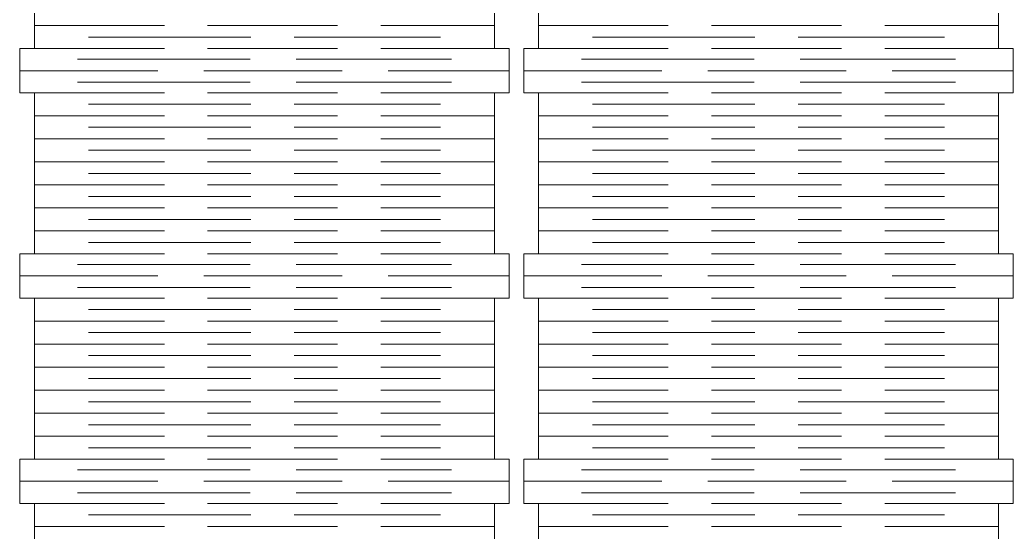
# Model space of a CAD drawing. Header units: millimetres. Extents: x -407 to 406, y -530 to 530.
# Drawn here: x 202.8 to 405.8, y -423 to -318.4 of the extents above; entities that cross this region are included whole.
import ezdxf

# ---------------------------------------------------------------- set-up
doc = ezdxf.new("R2010")
doc.units = ezdxf.units.MM
doc.header["$MEASUREMENT"] = 0
doc.layers.add('Camada 1', color=7, linetype='Continuous')

msp = doc.modelspace()

# ---------------------------------------------------------------- linework, layer by layer
at = {"layer": 'Camada 1', "color": 250, "lineweight": 20}
for points in [[(205.8383, -375.1863), (205.8383, -375.1863), (205.8383, -408.1256), (205.8383, -408.1256), (205.8383, -408.1256), (205.8383, -408.1256), (202.8383, -408.1256), (202.8383, -408.1256), (202.8383, -408.1256), (202.8383, -408.1256), (202.8383, -417.1296), (202.8383, -417.1296), (202.8383, -417.1296), (202.8383, -417.1296), (205.8383, -417.1296), (205.8383, -417.1296), (205.8383, -417.1296), (205.8383, -417.1296), (205.8383, -450.069), (205.8383, -450.069), (205.8383, -450.069), (205.8383, -450.069), (202.8383, -450.069), (202.8383, -450.069), (202.8383, -450.069), (202.8383, -450.069), (202.8383, -459.073), (202.8383, -459.073), (202.8383, -459.073), (202.8383, -459.073), (205.8383, -459.073), (205.8383, -459.073), (205.8383, -459.073), (205.8383, -459.073), (205.8383, -472.36), (205.8383, -472.36), (205.8383, -472.36), (205.8383, -472.36), (202.8383, -472.36), (202.8383, -472.36), (202.8383, -472.36), (202.8383, -472.36), (202.8383, -481.3727), (202.8383, -481.3727), (202.8383, -481.3727), (202.8383, -481.3727), (205.8383, -481.3727), (205.8383, -481.3727), (205.8383, -481.3727), (205.8383, -481.3727), (205.8383, -496.6543), (205.8383, -496.6543), (205.8383, -496.6543), (205.8383, -496.6543), (202.8383, -496.6543), (202.8383, -496.6543), (202.8383, -496.6543), (202.8383, -496.6543), (202.8383, -505.667), (202.8383, -505.667), (202.8383, -505.667), (202.8383, -505.667), (205.8383, -505.667), (205.8383, -505.667), (205.8383, -505.667), (205.8383, -505.667), (205.8383, -520.9485), (205.8383, -520.9485), (205.8383, -520.9485), (205.8383, -520.9485), (202.8383, -520.9485), (202.8383, -520.9485), (202.8383, -520.9485), (202.8383, -520.9485), (202.8383, -529.9613), (202.8383, -529.9613), (202.8383, -529.9613), (202.8383, -529.9613), (302.8383, -529.9613), (302.8383, -529.9613), (302.8383, -529.9613), (302.8383, -529.9613), (302.8383, -520.9485), (302.8383, -520.9485), (302.8383, -520.9485), (302.8383, -520.9485), (299.8383, -520.9485), (299.8383, -520.9485), (299.8383, -520.9485), (299.8383, -520.9485), (299.8383, -505.667), (299.8383, -505.667), (299.8383, -505.667), (299.8383, -505.667), (302.8383, -505.667), (302.8383, -505.667), (302.8383, -505.667), (302.8383, -505.667), (302.8383, -496.6543), (302.8383, -496.6543), (302.8383, -496.6543), (302.8383, -496.6543), (299.8383, -496.6543), (299.8383, -496.6543), (299.8383, -496.6543), (299.8383, -496.6543), (299.8383, -481.3727), (299.8383, -481.3727), (299.8383, -481.3727), (299.8383, -481.3727), (302.8383, -481.3727), (302.8383, -481.3727), (302.8383, -481.3727), (302.8383, -481.3727), (302.8383, -472.36), (302.8383, -472.36), (302.8383, -472.36), (302.8383, -472.36), (299.8383, -472.36), (299.8383, -472.36), (299.8383, -472.36), (299.8383, -472.36), (299.8383, -459.073), (299.8383, -459.073), (299.8383, -459.073), (299.8383, -459.073), (302.8383, -459.073), (302.8383, -459.073), (302.8383, -459.073), (302.8383, -459.073), (302.8383, -450.069), (302.8383, -450.069), (302.8383, -450.069), (302.8383, -450.069), (299.8383, -450.069), (299.8383, -450.069), (299.8383, -450.069), (299.8383, -450.069), (299.8383, -417.1296), (299.8383, -417.1296), (299.8383, -417.1296), (299.8383, -417.1296), (302.8383, -417.1296), (302.8383, -417.1296), (302.8383, -417.1296), (302.8383, -417.1296), (302.8383, -408.1256), (302.8383, -408.1256), (302.8383, -408.1256), (302.8383, -408.1256), (299.8383, -408.1256), (299.8383, -408.1256), (299.8383, -408.1256), (299.8383, -408.1256), (299.8383, -375.1863), (299.8383, -375.1863), (299.8383, -375.1863), (299.8383, -375.1863), (302.8383, -375.1863), (302.8383, -375.1863), (302.8383, -375.1863), (302.8383, -375.1863), (302.8383, -366.1823), (302.8383, -366.1823), (302.8383, -366.1823), (302.8383, -366.1823), (299.8383, -366.1823), (299.8383, -366.1823), (299.8383, -366.1823), (299.8383, -366.1823), (299.8383, -333.243), (299.8383, -333.243), (299.8383, -333.243), (299.8383, -333.243), (302.8383, -333.243), (302.8383, -333.243), (302.8383, -333.243), (302.8383, -333.243), (302.8383, -324.239), (302.8383, -324.239), (302.8383, -324.239), (302.8383, -324.239), (299.8383, -324.239), (299.8383, -324.239), (299.8383, -324.239), (299.8383, -324.239), (299.8383, -291.2996), (299.8383, -291.2996), (299.8383, -291.2996), (299.8383, -291.2996), (302.8383, -291.2996), (302.8383, -291.2996), (302.8383, -291.2996), (302.8383, -291.2996), (302.8383, -282.2956), (302.8383, -282.2956), (302.8383, -282.2956), (302.8383, -282.2956), (299.8383, -282.2956), (299.8383, -282.2956), (299.8383, -282.2956), (299.8383, -282.2956), (299.8383, -269.0086), (299.8383, -269.0086), (299.8383, -269.0086), (299.8383, -269.0086), (302.8383, -269.0086), (302.8383, -269.0086), (302.8383, -269.0086), (302.8383, -269.0086), (302.8383, -259.9959), (302.8383, -259.9959), (302.8383, -259.9959), (302.8383, -259.9959), (299.8383, -259.9959), (299.8383, -259.9959), (299.8383, -259.9959), (299.8383, -259.9959), (299.8383, -244.7143), (299.8383, -244.7143), (299.8383, -244.7143), (299.8383, -244.7143), (302.8383, -244.7143), (302.8383, -244.7143), (302.8383, -244.7143), (302.8383, -244.7143), (302.8383, -235.7016), (302.8383, -235.7016), (302.8383, -235.7016), (302.8383, -235.7016), (299.8383, -235.7016), (299.8383, -235.7016), (299.8383, -235.7016), (299.8383, -235.7016), (299.8383, -220.4201), (299.8383, -220.4201), (299.8383, -220.4201), (299.8383, -220.4201), (302.8383, -220.4201), (302.8383, -220.4201), (302.8383, -220.4201), (302.8383, -220.4201), (302.8383, -211.4073), (302.8383, -211.4073), (302.8383, -211.4073), (302.8383, -211.4073), (202.8383, -211.4073), (202.8383, -211.4073), (202.8383, -211.4073), (202.8383, -211.4073), (202.8383, -220.4201), (202.8383, -220.4201), (202.8383, -220.4201), (202.8383, -220.4201), (205.8383, -220.4201), (205.8383, -220.4201), (205.8383, -220.4201), (205.8383, -220.4201), (205.8383, -235.7016), (205.8383, -235.7016), (205.8383, -235.7016), (205.8383, -235.7016), (202.8383, -235.7016), (202.8383, -235.7016), (202.8383, -235.7016), (202.8383, -235.7016), (202.8383, -244.7143), (202.8383, -244.7143), (202.8383, -244.7143), (202.8383, -244.7143), (205.8383, -244.7143), (205.8383, -244.7143), (205.8383, -244.7143), (205.8383, -244.7143), (205.8383, -259.9959), (205.8383, -259.9959), (205.8383, -259.9959), (205.8383, -259.9959), (202.8383, -259.9959), (202.8383, -259.9959), (202.8383, -259.9959), (202.8383, -259.9959), (202.8383, -269.0086), (202.8383, -269.0086), (202.8383, -269.0086), (202.8383, -269.0086), (205.8383, -269.0086), (205.8383, -269.0086), (205.8383, -269.0086), (205.8383, -269.0086), (205.8383, -282.2956), (205.8383, -282.2956), (205.8383, -282.2956), (205.8383, -282.2956), (202.8383, -282.2956), (202.8383, -282.2956), (202.8383, -282.2956), (202.8383, -282.2956), (202.8383, -291.2996), (202.8383, -291.2996), (202.8383, -291.2996), (202.8383, -291.2996), (205.8383, -291.2996), (205.8383, -291.2996), (205.8383, -291.2996), (205.8383, -291.2996), (205.8383, -324.239), (205.8383, -324.239), (205.8383, -324.239), (205.8383, -324.239), (202.8383, -324.239), (202.8383, -324.239), (202.8383, -324.239), (202.8383, -324.239), (202.8383, -333.243), (202.8383, -333.243), (202.8383, -333.243), (202.8383, -333.243), (205.8383, -333.243), (205.8383, -333.243), (205.8383, -333.243), (205.8383, -333.243), (205.8383, -366.1823), (205.8383, -366.1823), (205.8383, -366.1823), (205.8383, -366.1823), (202.8383, -366.1823), (202.8383, -366.1823), (202.8383, -366.1823), (202.8383, -366.1823), (202.8383, -375.1863), (202.8383, -375.1863), (202.8383, -375.1863), (202.8383, -375.1863), (205.8383, -375.1863), (205.8383, -375.1863)], [(308.8383, -375.1863), (308.8383, -375.1863), (308.8383, -408.1256), (308.8383, -408.1256), (308.8383, -408.1256), (308.8383, -408.1256), (305.8383, -408.1256), (305.8383, -408.1256), (305.8383, -408.1256), (305.8383, -408.1256), (305.8383, -417.1296), (305.8383, -417.1296), (305.8383, -417.1296), (305.8383, -417.1296), (308.8383, -417.1296), (308.8383, -417.1296), (308.8383, -417.1296), (308.8383, -417.1296), (308.8383, -450.069), (308.8383, -450.069), (308.8383, -450.069), (308.8383, -450.069), (305.8383, -450.069), (305.8383, -450.069), (305.8383, -450.069), (305.8383, -450.069), (305.8383, -459.073), (305.8383, -459.073), (305.8383, -459.073), (305.8383, -459.073), (308.8383, -459.073), (308.8383, -459.073), (308.8383, -459.073), (308.8383, -459.073), (308.8383, -472.36), (308.8383, -472.36), (308.8383, -472.36), (308.8383, -472.36), (305.8383, -472.36), (305.8383, -472.36), (305.8383, -472.36), (305.8383, -472.36), (305.8383, -481.3727), (305.8383, -481.3727), (305.8383, -481.3727), (305.8383, -481.3727), (308.8383, -481.3727), (308.8383, -481.3727), (308.8383, -481.3727), (308.8383, -481.3727), (308.8383, -496.6543), (308.8383, -496.6543), (308.8383, -496.6543), (308.8383, -496.6543), (305.8383, -496.6543), (305.8383, -496.6543), (305.8383, -496.6543), (305.8383, -496.6543), (305.8383, -505.667), (305.8383, -505.667), (305.8383, -505.667), (305.8383, -505.667), (308.8383, -505.667), (308.8383, -505.667), (308.8383, -505.667), (308.8383, -505.667), (308.8383, -520.9485), (308.8383, -520.9485), (308.8383, -520.9485), (308.8383, -520.9485), (305.8383, -520.9485), (305.8383, -520.9485), (305.8383, -520.9485), (305.8383, -520.9485), (305.8383, -529.9613), (305.8383, -529.9613), (305.8383, -529.9613), (305.8383, -529.9613), (405.8383, -529.9613), (405.8383, -529.9613), (405.8383, -529.9613), (405.8383, -529.9613), (405.8383, -520.9485), (405.8383, -520.9485), (405.8383, -520.9485), (405.8383, -520.9485), (402.8383, -520.9485), (402.8383, -520.9485), (402.8383, -520.9485), (402.8383, -520.9485), (402.8383, -505.667), (402.8383, -505.667), (402.8383, -505.667), (402.8383, -505.667), (405.8383, -505.667), (405.8383, -505.667), (405.8383, -505.667), (405.8383, -505.667), (405.8383, -496.6543), (405.8383, -496.6543), (405.8383, -496.6543), (405.8383, -496.6543), (402.8383, -496.6543), (402.8383, -496.6543), (402.8383, -496.6543), (402.8383, -496.6543), (402.8383, -481.3727), (402.8383, -481.3727), (402.8383, -481.3727), (402.8383, -481.3727), (405.8383, -481.3727), (405.8383, -481.3727), (405.8383, -481.3727), (405.8383, -481.3727), (405.8383, -472.36), (405.8383, -472.36), (405.8383, -472.36), (405.8383, -472.36), (402.8383, -472.36), (402.8383, -472.36), (402.8383, -472.36), (402.8383, -472.36), (402.8383, -459.073), (402.8383, -459.073), (402.8383, -459.073), (402.8383, -459.073), (405.8383, -459.073), (405.8383, -459.073), (405.8383, -459.073), (405.8383, -459.073), (405.8383, -450.069), (405.8383, -450.069), (405.8383, -450.069), (405.8383, -450.069), (402.8383, -450.069), (402.8383, -450.069), (402.8383, -450.069), (402.8383, -450.069), (402.8383, -417.1296), (402.8383, -417.1296), (402.8383, -417.1296), (402.8383, -417.1296), (405.8383, -417.1296), (405.8383, -417.1296), (405.8383, -417.1296), (405.8383, -417.1296), (405.8383, -408.1256), (405.8383, -408.1256), (405.8383, -408.1256), (405.8383, -408.1256), (402.8383, -408.1256), (402.8383, -408.1256), (402.8383, -408.1256), (402.8383, -408.1256), (402.8383, -375.1863), (402.8383, -375.1863), (402.8383, -375.1863), (402.8383, -375.1863), (405.8383, -375.1863), (405.8383, -375.1863), (405.8383, -375.1863), (405.8383, -375.1863), (405.8383, -366.1823), (405.8383, -366.1823), (405.8383, -366.1823), (405.8383, -366.1823), (402.8383, -366.1823), (402.8383, -366.1823), (402.8383, -366.1823), (402.8383, -366.1823), (402.8383, -333.243), (402.8383, -333.243), (402.8383, -333.243), (402.8383, -333.243), (405.8383, -333.243), (405.8383, -333.243), (405.8383, -333.243), (405.8383, -333.243), (405.8383, -324.239), (405.8383, -324.239), (405.8383, -324.239), (405.8383, -324.239), (402.8383, -324.239), (402.8383, -324.239), (402.8383, -324.239), (402.8383, -324.239), (402.8383, -291.2996), (402.8383, -291.2996), (402.8383, -291.2996), (402.8383, -291.2996), (405.8383, -291.2996), (405.8383, -291.2996), (405.8383, -291.2996), (405.8383, -291.2996), (405.8383, -282.2956), (405.8383, -282.2956), (405.8383, -282.2956), (405.8383, -282.2956), (402.8383, -282.2956), (402.8383, -282.2956), (402.8383, -282.2956), (402.8383, -282.2956), (402.8383, -269.0086), (402.8383, -269.0086), (402.8383, -269.0086), (402.8383, -269.0086), (405.8383, -269.0086), (405.8383, -269.0086), (405.8383, -269.0086), (405.8383, -269.0086), (405.8383, -259.9959), (405.8383, -259.9959), (405.8383, -259.9959), (405.8383, -259.9959), (402.8383, -259.9959), (402.8383, -259.9959), (402.8383, -259.9959), (402.8383, -259.9959), (402.8383, -244.7143), (402.8383, -244.7143), (402.8383, -244.7143), (402.8383, -244.7143), (405.8383, -244.7143), (405.8383, -244.7143), (405.8383, -244.7143), (405.8383, -244.7143), (405.8383, -235.7016), (405.8383, -235.7016), (405.8383, -235.7016), (405.8383, -235.7016), (402.8383, -235.7016), (402.8383, -235.7016), (402.8383, -235.7016), (402.8383, -235.7016), (402.8383, -220.4201), (402.8383, -220.4201), (402.8383, -220.4201), (402.8383, -220.4201), (405.8383, -220.4201), (405.8383, -220.4201), (405.8383, -220.4201), (405.8383, -220.4201), (405.8383, -211.4073), (405.8383, -211.4073), (405.8383, -211.4073), (405.8383, -211.4073), (305.8383, -211.4073), (305.8383, -211.4073), (305.8383, -211.4073), (305.8383, -211.4073), (305.8383, -220.4201), (305.8383, -220.4201), (305.8383, -220.4201), (305.8383, -220.4201), (308.8383, -220.4201), (308.8383, -220.4201), (308.8383, -220.4201), (308.8383, -220.4201), (308.8383, -235.7016), (308.8383, -235.7016), (308.8383, -235.7016), (308.8383, -235.7016), (305.8383, -235.7016), (305.8383, -235.7016), (305.8383, -235.7016), (305.8383, -235.7016), (305.8383, -244.7143), (305.8383, -244.7143), (305.8383, -244.7143), (305.8383, -244.7143), (308.8383, -244.7143), (308.8383, -244.7143), (308.8383, -244.7143), (308.8383, -244.7143), (308.8383, -259.9959), (308.8383, -259.9959), (308.8383, -259.9959), (308.8383, -259.9959), (305.8383, -259.9959), (305.8383, -259.9959), (305.8383, -259.9959), (305.8383, -259.9959), (305.8383, -269.0086), (305.8383, -269.0086), (305.8383, -269.0086), (305.8383, -269.0086), (308.8383, -269.0086), (308.8383, -269.0086), (308.8383, -269.0086), (308.8383, -269.0086), (308.8383, -282.2956), (308.8383, -282.2956), (308.8383, -282.2956), (308.8383, -282.2956), (305.8383, -282.2956), (305.8383, -282.2956), (305.8383, -282.2956), (305.8383, -282.2956), (305.8383, -291.2996), (305.8383, -291.2996), (305.8383, -291.2996), (305.8383, -291.2996), (308.8383, -291.2996), (308.8383, -291.2996), (308.8383, -291.2996), (308.8383, -291.2996), (308.8383, -324.239), (308.8383, -324.239), (308.8383, -324.239), (308.8383, -324.239), (305.8383, -324.239), (305.8383, -324.239), (305.8383, -324.239), (305.8383, -324.239), (305.8383, -333.243), (305.8383, -333.243), (305.8383, -333.243), (305.8383, -333.243), (308.8383, -333.243), (308.8383, -333.243), (308.8383, -333.243), (308.8383, -333.243), (308.8383, -366.1823), (308.8383, -366.1823), (308.8383, -366.1823), (308.8383, -366.1823), (305.8383, -366.1823), (305.8383, -366.1823), (305.8383, -366.1823), (305.8383, -366.1823), (305.8383, -375.1863), (305.8383, -375.1863), (305.8383, -375.1863), (305.8383, -375.1863), (308.8383, -375.1863), (308.8383, -375.1863)]]:
    msp.add_open_spline(points, degree=3, knots=[0, 0, 0, 0, 0.01176471, 0.01176471, 0.01176471, 0.01176471, 0.02352941, 0.02352941, 0.02352941, 0.02352941, 0.03529412, 0.03529412, 0.03529412, 0.03529412, 0.04705882, 0.04705882, 0.04705882, 0.04705882, 0.05882353, 0.05882353, 0.05882353, 0.05882353, 0.07058824, 0.07058824, 0.07058824, 0.07058824, 0.08235294, 0.08235294, 0.08235294, 0.08235294, 0.09411765, 0.09411765, 0.09411765, 0.09411765, 0.10588235, 0.10588235, 0.10588235, 0.10588235, 0.11764706, 0.11764706, 0.11764706, 0.11764706, 0.12941176, 0.12941176, 0.12941176, 0.12941176, 0.14117647, 0.14117647, 0.14117647, 0.14117647, 0.15294118, 0.15294118, 0.15294118, 0.15294118, 0.16470588, 0.16470588, 0.16470588, 0.16470588, 0.17647059, 0.17647059, 0.17647059, 0.17647059, 0.18823529, 0.18823529, 0.18823529, 0.18823529, 0.2, 0.2, 0.2, 0.2, 0.21176471, 0.21176471, 0.21176471, 0.21176471, 0.22352941, 0.22352941, 0.22352941, 0.22352941, 0.23529412, 0.23529412, 0.23529412, 0.23529412, 0.24705882, 0.24705882, 0.24705882, 0.24705882, 0.25882353, 0.25882353, 0.25882353, 0.25882353, 0.27058824, 0.27058824, 0.27058824, 0.27058824, 0.28235294, 0.28235294, 0.28235294, 0.28235294, 0.29411765, 0.29411765, 0.29411765, 0.29411765, 0.30588235, 0.30588235, 0.30588235, 0.30588235, 0.31764706, 0.31764706, 0.31764706, 0.31764706, 0.32941176, 0.32941176, 0.32941176, 0.32941176, 0.34117647, 0.34117647, 0.34117647, 0.34117647, 0.35294118, 0.35294118, 0.35294118, 0.35294118, 0.36470588, 0.36470588, 0.36470588, 0.36470588, 0.37647059, 0.37647059, 0.37647059, 0.37647059, 0.38823529, 0.38823529, 0.38823529, 0.38823529, 0.4, 0.4, 0.4, 0.4, 0.41176471, 0.41176471, 0.41176471, 0.41176471, 0.42352941, 0.42352941, 0.42352941, 0.42352941, 0.43529412, 0.43529412, 0.43529412, 0.43529412, 0.44705882, 0.44705882, 0.44705882, 0.44705882, 0.45882353, 0.45882353, 0.45882353, 0.45882353, 0.47058824, 0.47058824, 0.47058824, 0.47058824, 0.48235294, 0.48235294, 0.48235294, 0.48235294, 0.49411765, 0.49411765, 0.49411765, 0.49411765, 0.50588235, 0.50588235, 0.50588235, 0.50588235, 0.51764706, 0.51764706, 0.51764706, 0.51764706, 0.52941176, 0.52941176, 0.52941176, 0.52941176, 0.54117647, 0.54117647, 0.54117647, 0.54117647, 0.55294118, 0.55294118, 0.55294118, 0.55294118, 0.56470588, 0.56470588, 0.56470588, 0.56470588, 0.57647059, 0.57647059, 0.57647059, 0.57647059, 0.58823529, 0.58823529, 0.58823529, 0.58823529, 0.6, 0.6, 0.6, 0.6, 0.61176471, 0.61176471, 0.61176471, 0.61176471, 0.62352941, 0.62352941, 0.62352941, 0.62352941, 0.63529412, 0.63529412, 0.63529412, 0.63529412, 0.64705882, 0.64705882, 0.64705882, 0.64705882, 0.65882353, 0.65882353, 0.65882353, 0.65882353, 0.67058824, 0.67058824, 0.67058824, 0.67058824, 0.68235294, 0.68235294, 0.68235294, 0.68235294, 0.69411765, 0.69411765, 0.69411765, 0.69411765, 0.70588235, 0.70588235, 0.70588235, 0.70588235, 0.71764706, 0.71764706, 0.71764706, 0.71764706, 0.72941176, 0.72941176, 0.72941176, 0.72941176, 0.74117647, 0.74117647, 0.74117647, 0.74117647, 0.75294118, 0.75294118, 0.75294118, 0.75294118, 0.76470588, 0.76470588, 0.76470588, 0.76470588, 0.77647059, 0.77647059, 0.77647059, 0.77647059, 0.78823529, 0.78823529, 0.78823529, 0.78823529, 0.8, 0.8, 0.8, 0.8, 0.81176471, 0.81176471, 0.81176471, 0.81176471, 0.82352941, 0.82352941, 0.82352941, 0.82352941, 0.83529412, 0.83529412, 0.83529412, 0.83529412, 0.84705882, 0.84705882, 0.84705882, 0.84705882, 0.85882353, 0.85882353, 0.85882353, 0.85882353, 0.87058824, 0.87058824, 0.87058824, 0.87058824, 0.88235294, 0.88235294, 0.88235294, 0.88235294, 0.89411765, 0.89411765, 0.89411765, 0.89411765, 0.90588235, 0.90588235, 0.90588235, 0.90588235, 0.91764706, 0.91764706, 0.91764706, 0.91764706, 0.92941176, 0.92941176, 0.92941176, 0.92941176, 0.94117647, 0.94117647, 0.94117647, 0.94117647, 0.95294118, 0.95294118, 0.95294118, 0.95294118, 0.96470588, 0.96470588, 0.96470588, 0.96470588, 0.97647059, 0.97647059, 0.97647059, 0.97647059, 1, 1, 1, 1], dxfattribs=at)
for points in [[(205.8383, -319.5335), (205.8383, -319.5335), (232.369, -319.5335), (232.369, -319.5335)], [(241.2125, -319.5335), (241.2125, -319.5335), (267.7431, -319.5335), (267.7431, -319.5335)], [(276.5868, -319.5335), (276.5868, -319.5335), (299.8383, -319.5335), (299.8383, -319.5335)], [(308.8383, -319.5335), (308.8383, -319.5335), (335.369, -319.5335), (335.369, -319.5335)], [(344.2125, -319.5335), (344.2125, -319.5335), (370.7431, -319.5335), (370.7431, -319.5335)], [(379.5868, -319.5335), (379.5868, -319.5335), (402.8383, -319.5335), (402.8383, -319.5335)], [(216.8928, -321.8863), (216.8928, -321.8863), (250.0562, -321.8863), (250.0562, -321.8863)], [(258.8996, -321.8863), (258.8996, -321.8863), (288.7838, -321.8863), (288.7838, -321.8863)], [(319.8928, -321.8863), (319.8928, -321.8863), (353.0562, -321.8863), (353.0562, -321.8863)], [(361.8996, -321.8863), (361.8996, -321.8863), (391.7838, -321.8863), (391.7838, -321.8863)], [(205.8383, -324.239), (205.8383, -324.239), (232.369, -324.239), (232.369, -324.239)], [(241.2125, -324.239), (241.2125, -324.239), (267.7431, -324.239), (267.7431, -324.239)], [(276.5868, -324.239), (276.5868, -324.239), (299.8383, -324.239), (299.8383, -324.239)], [(308.8383, -324.239), (308.8383, -324.239), (335.369, -324.239), (335.369, -324.239)], [(344.2125, -324.239), (344.2125, -324.239), (370.7431, -324.239), (370.7431, -324.239)], [(379.5868, -324.239), (379.5868, -324.239), (402.8383, -324.239), (402.8383, -324.239)], [(214.5984, -326.3881), (214.5984, -326.3881), (249.8786, -326.3881), (249.8786, -326.3881)], [(259.2865, -326.3881), (259.2865, -326.3881), (291.0782, -326.3881), (291.0782, -326.3881)], [(317.5984, -326.3881), (317.5984, -326.3881), (352.8786, -326.3881), (352.8786, -326.3881)], [(362.2865, -326.3881), (362.2865, -326.3881), (394.0782, -326.3881), (394.0782, -326.3881)], [(202.8383, -328.741), (202.8383, -328.741), (231.0624, -328.741), (231.0624, -328.741)], [(240.4704, -328.741), (240.4704, -328.741), (268.6945, -328.741), (268.6945, -328.741)], [(278.1027, -328.741), (278.1027, -328.741), (302.8383, -328.741), (302.8383, -328.741)], [(305.8383, -328.741), (305.8383, -328.741), (334.0624, -328.741), (334.0624, -328.741)], [(343.4704, -328.741), (343.4704, -328.741), (371.6945, -328.741), (371.6945, -328.741)], [(381.1027, -328.741), (381.1027, -328.741), (405.8383, -328.741), (405.8383, -328.741)], [(214.5984, -331.0938), (214.5984, -331.0938), (249.8786, -331.0938), (249.8786, -331.0938)], [(259.2865, -331.0938), (259.2865, -331.0938), (291.0782, -331.0938), (291.0782, -331.0938)], [(317.5984, -331.0938), (317.5984, -331.0938), (352.8786, -331.0938), (352.8786, -331.0938)], [(362.2865, -331.0938), (362.2865, -331.0938), (394.0782, -331.0938), (394.0782, -331.0938)], [(205.8383, -333.2432), (205.8383, -333.2432), (232.369, -333.2432), (232.369, -333.2432)], [(241.2125, -333.2432), (241.2125, -333.2432), (267.7431, -333.2432), (267.7431, -333.2432)], [(276.5868, -333.2432), (276.5868, -333.2432), (299.8383, -333.2432), (299.8383, -333.2432)], [(308.8383, -333.2432), (308.8383, -333.2432), (335.369, -333.2432), (335.369, -333.2432)], [(344.2125, -333.2432), (344.2125, -333.2432), (370.7431, -333.2432), (370.7431, -333.2432)], [(379.5868, -333.2432), (379.5868, -333.2432), (402.8383, -333.2432), (402.8383, -333.2432)], [(216.8928, -335.596), (216.8928, -335.596), (250.0562, -335.596), (250.0562, -335.596)], [(258.8996, -335.596), (258.8996, -335.596), (288.7838, -335.596), (288.7838, -335.596)], [(319.8928, -335.596), (319.8928, -335.596), (353.0562, -335.596), (353.0562, -335.596)], [(361.8996, -335.596), (361.8996, -335.596), (391.7838, -335.596), (391.7838, -335.596)], [(205.8383, -337.9488), (205.8383, -337.9488), (232.369, -337.9488), (232.369, -337.9488)], [(241.2125, -337.9488), (241.2125, -337.9488), (267.7431, -337.9488), (267.7431, -337.9488)], [(276.5868, -337.9488), (276.5868, -337.9488), (299.8383, -337.9488), (299.8383, -337.9488)], [(308.8383, -337.9488), (308.8383, -337.9488), (335.369, -337.9488), (335.369, -337.9488)], [(344.2125, -337.9488), (344.2125, -337.9488), (370.7431, -337.9488), (370.7431, -337.9488)], [(379.5868, -337.9488), (379.5868, -337.9488), (402.8383, -337.9488), (402.8383, -337.9488)], [(216.8928, -340.3016), (216.8928, -340.3016), (250.0562, -340.3016), (250.0562, -340.3016)], [(258.8996, -340.3016), (258.8996, -340.3016), (288.7838, -340.3016), (288.7838, -340.3016)], [(319.8928, -340.3016), (319.8928, -340.3016), (353.0562, -340.3016), (353.0562, -340.3016)], [(361.8996, -340.3016), (361.8996, -340.3016), (391.7838, -340.3016), (391.7838, -340.3016)], [(205.8383, -342.6547), (205.8383, -342.6547), (232.369, -342.6547), (232.369, -342.6547)], [(241.2125, -342.6547), (241.2125, -342.6547), (267.7431, -342.6547), (267.7431, -342.6547)], [(276.5868, -342.6547), (276.5868, -342.6547), (299.8383, -342.6547), (299.8383, -342.6547)], [(308.8383, -342.6547), (308.8383, -342.6547), (335.369, -342.6547), (335.369, -342.6547)], [(344.2125, -342.6547), (344.2125, -342.6547), (370.7431, -342.6547), (370.7431, -342.6547)], [(379.5868, -342.6547), (379.5868, -342.6547), (402.8383, -342.6547), (402.8383, -342.6547)], [(216.8928, -345.0073), (216.8928, -345.0073), (250.0562, -345.0073), (250.0562, -345.0073)], [(258.8996, -345.0073), (258.8996, -345.0073), (288.7838, -345.0073), (288.7838, -345.0073)], [(319.8928, -345.0073), (319.8928, -345.0073), (353.0562, -345.0073), (353.0562, -345.0073)], [(361.8996, -345.0073), (361.8996, -345.0073), (391.7838, -345.0073), (391.7838, -345.0073)], [(205.8383, -347.36), (205.8383, -347.36), (232.369, -347.36), (232.369, -347.36)], [(241.2125, -347.36), (241.2125, -347.36), (267.7431, -347.36), (267.7431, -347.36)], [(276.5868, -347.36), (276.5868, -347.36), (299.8383, -347.36), (299.8383, -347.36)], [(308.8383, -347.36), (308.8383, -347.36), (335.369, -347.36), (335.369, -347.36)], [(344.2125, -347.36), (344.2125, -347.36), (370.7431, -347.36), (370.7431, -347.36)], [(379.5868, -347.36), (379.5868, -347.36), (402.8383, -347.36), (402.8383, -347.36)], [(216.8928, -349.7127), (216.8928, -349.7127), (250.0562, -349.7127), (250.0562, -349.7127)], [(258.8996, -349.7127), (258.8996, -349.7127), (288.7838, -349.7127), (288.7838, -349.7127)], [(319.8928, -349.7127), (319.8928, -349.7127), (353.0562, -349.7127), (353.0562, -349.7127)], [(361.8996, -349.7127), (361.8996, -349.7127), (391.7838, -349.7127), (391.7838, -349.7127)], [(205.8383, -352.0653), (205.8383, -352.0653), (232.369, -352.0653), (232.369, -352.0653)], [(241.2125, -352.0653), (241.2125, -352.0653), (267.7431, -352.0653), (267.7431, -352.0653)], [(276.5868, -352.0653), (276.5868, -352.0653), (299.8383, -352.0653), (299.8383, -352.0653)], [(308.8383, -352.0653), (308.8383, -352.0653), (335.369, -352.0653), (335.369, -352.0653)], [(344.2125, -352.0653), (344.2125, -352.0653), (370.7431, -352.0653), (370.7431, -352.0653)], [(379.5868, -352.0653), (379.5868, -352.0653), (402.8383, -352.0653), (402.8383, -352.0653)], [(216.8928, -354.4183), (216.8928, -354.4183), (250.0562, -354.4183), (250.0562, -354.4183)], [(258.8996, -354.4183), (258.8996, -354.4183), (288.7838, -354.4183), (288.7838, -354.4183)], [(319.8928, -354.4183), (319.8928, -354.4183), (353.0562, -354.4183), (353.0562, -354.4183)], [(361.8996, -354.4183), (361.8996, -354.4183), (391.7838, -354.4183), (391.7838, -354.4183)], [(205.8383, -356.771), (205.8383, -356.771), (232.369, -356.771), (232.369, -356.771)], [(241.2125, -356.771), (241.2125, -356.771), (267.7431, -356.771), (267.7431, -356.771)], [(276.5868, -356.771), (276.5868, -356.771), (299.8383, -356.771), (299.8383, -356.771)], [(308.8383, -356.771), (308.8383, -356.771), (335.369, -356.771), (335.369, -356.771)], [(344.2125, -356.771), (344.2125, -356.771), (370.7431, -356.771), (370.7431, -356.771)], [(379.5868, -356.771), (379.5868, -356.771), (402.8383, -356.771), (402.8383, -356.771)], [(216.8928, -359.1239), (216.8928, -359.1239), (250.0562, -359.1239), (250.0562, -359.1239)], [(258.8996, -359.1239), (258.8996, -359.1239), (288.7838, -359.1239), (288.7838, -359.1239)], [(319.8928, -359.1239), (319.8928, -359.1239), (353.0562, -359.1239), (353.0562, -359.1239)], [(361.8996, -359.1239), (361.8996, -359.1239), (391.7838, -359.1239), (391.7838, -359.1239)], [(205.8383, -361.4768), (205.8383, -361.4768), (232.369, -361.4768), (232.369, -361.4768)], [(241.2125, -361.4768), (241.2125, -361.4768), (267.7431, -361.4768), (267.7431, -361.4768)], [(276.5868, -361.4768), (276.5868, -361.4768), (299.8383, -361.4768), (299.8383, -361.4768)], [(308.8383, -361.4768), (308.8383, -361.4768), (335.369, -361.4768), (335.369, -361.4768)], [(344.2125, -361.4768), (344.2125, -361.4768), (370.7431, -361.4768), (370.7431, -361.4768)], [(379.5868, -361.4768), (379.5868, -361.4768), (402.8383, -361.4768), (402.8383, -361.4768)], [(216.8928, -363.8296), (216.8928, -363.8296), (250.0562, -363.8296), (250.0562, -363.8296)], [(258.8996, -363.8296), (258.8996, -363.8296), (288.7838, -363.8296), (288.7838, -363.8296)], [(319.8928, -363.8296), (319.8928, -363.8296), (353.0562, -363.8296), (353.0562, -363.8296)], [(361.8996, -363.8296), (361.8996, -363.8296), (391.7838, -363.8296), (391.7838, -363.8296)], [(205.8383, -366.1823), (205.8383, -366.1823), (232.369, -366.1823), (232.369, -366.1823)], [(241.2125, -366.1823), (241.2125, -366.1823), (267.7431, -366.1823), (267.7431, -366.1823)], [(276.5868, -366.1823), (276.5868, -366.1823), (299.8383, -366.1823), (299.8383, -366.1823)], [(308.8383, -366.1823), (308.8383, -366.1823), (335.369, -366.1823), (335.369, -366.1823)], [(344.2125, -366.1823), (344.2125, -366.1823), (370.7431, -366.1823), (370.7431, -366.1823)], [(379.5868, -366.1823), (379.5868, -366.1823), (402.8383, -366.1823), (402.8383, -366.1823)], [(214.5984, -368.3314), (214.5984, -368.3314), (249.8786, -368.3314), (249.8786, -368.3314)], [(259.2865, -368.3314), (259.2865, -368.3314), (291.0782, -368.3314), (291.0782, -368.3314)], [(317.5984, -368.3314), (317.5984, -368.3314), (352.8786, -368.3314), (352.8786, -368.3314)], [(362.2865, -368.3314), (362.2865, -368.3314), (394.0782, -368.3314), (394.0782, -368.3314)], [(202.8383, -370.6843), (202.8383, -370.6843), (231.0624, -370.6843), (231.0624, -370.6843)], [(240.4704, -370.6843), (240.4704, -370.6843), (268.6945, -370.6843), (268.6945, -370.6843)], [(278.1027, -370.6843), (278.1027, -370.6843), (302.8383, -370.6843), (302.8383, -370.6843)], [(305.8383, -370.6843), (305.8383, -370.6843), (334.0624, -370.6843), (334.0624, -370.6843)], [(343.4704, -370.6843), (343.4704, -370.6843), (371.6945, -370.6843), (371.6945, -370.6843)], [(381.1027, -370.6843), (381.1027, -370.6843), (405.8383, -370.6843), (405.8383, -370.6843)], [(214.5984, -373.0371), (214.5984, -373.0371), (249.8786, -373.0371), (249.8786, -373.0371)], [(259.2865, -373.0371), (259.2865, -373.0371), (291.0782, -373.0371), (291.0782, -373.0371)], [(317.5984, -373.0371), (317.5984, -373.0371), (352.8786, -373.0371), (352.8786, -373.0371)], [(362.2865, -373.0371), (362.2865, -373.0371), (394.0782, -373.0371), (394.0782, -373.0371)], [(205.8383, -375.1863), (205.8383, -375.1863), (232.369, -375.1863), (232.369, -375.1863)], [(241.2125, -375.1863), (241.2125, -375.1863), (267.7431, -375.1863), (267.7431, -375.1863)], [(276.5868, -375.1863), (276.5868, -375.1863), (299.8383, -375.1863), (299.8383, -375.1863)], [(308.8383, -375.1863), (308.8383, -375.1863), (335.369, -375.1863), (335.369, -375.1863)], [(344.2125, -375.1863), (344.2125, -375.1863), (370.7431, -375.1863), (370.7431, -375.1863)], [(379.5868, -375.1863), (379.5868, -375.1863), (402.8383, -375.1863), (402.8383, -375.1863)], [(216.8928, -377.5391), (216.8928, -377.5391), (250.0562, -377.5391), (250.0562, -377.5391)], [(258.8996, -377.5391), (258.8996, -377.5391), (288.7838, -377.5391), (288.7838, -377.5391)], [(319.8928, -377.5391), (319.8928, -377.5391), (353.0562, -377.5391), (353.0562, -377.5391)], [(361.8996, -377.5391), (361.8996, -377.5391), (391.7838, -377.5391), (391.7838, -377.5391)], [(205.8383, -379.8919), (205.8383, -379.8919), (232.369, -379.8919), (232.369, -379.8919)], [(241.2125, -379.8919), (241.2125, -379.8919), (267.7431, -379.8919), (267.7431, -379.8919)], [(276.5868, -379.8919), (276.5868, -379.8919), (299.8383, -379.8919), (299.8383, -379.8919)], [(308.8383, -379.8919), (308.8383, -379.8919), (335.369, -379.8919), (335.369, -379.8919)], [(344.2125, -379.8919), (344.2125, -379.8919), (370.7431, -379.8919), (370.7431, -379.8919)], [(379.5868, -379.8919), (379.5868, -379.8919), (402.8383, -379.8919), (402.8383, -379.8919)], [(216.8928, -382.2447), (216.8928, -382.2447), (250.0562, -382.2447), (250.0562, -382.2447)], [(258.8996, -382.2447), (258.8996, -382.2447), (288.7838, -382.2447), (288.7838, -382.2447)], [(319.8928, -382.2447), (319.8928, -382.2447), (353.0562, -382.2447), (353.0562, -382.2447)], [(361.8996, -382.2447), (361.8996, -382.2447), (391.7838, -382.2447), (391.7838, -382.2447)], [(205.8383, -384.5978), (205.8383, -384.5978), (232.369, -384.5978), (232.369, -384.5978)], [(241.2125, -384.5978), (241.2125, -384.5978), (267.7431, -384.5978), (267.7431, -384.5978)], [(276.5868, -384.5978), (276.5868, -384.5978), (299.8383, -384.5978), (299.8383, -384.5978)], [(308.8383, -384.5978), (308.8383, -384.5978), (335.369, -384.5978), (335.369, -384.5978)], [(344.2125, -384.5978), (344.2125, -384.5978), (370.7431, -384.5978), (370.7431, -384.5978)], [(379.5868, -384.5978), (379.5868, -384.5978), (402.8383, -384.5978), (402.8383, -384.5978)], [(216.8928, -386.9504), (216.8928, -386.9504), (250.0562, -386.9504), (250.0562, -386.9504)], [(258.8996, -386.9504), (258.8996, -386.9504), (288.7838, -386.9504), (288.7838, -386.9504)], [(319.8928, -386.9504), (319.8928, -386.9504), (353.0562, -386.9504), (353.0562, -386.9504)], [(361.8996, -386.9504), (361.8996, -386.9504), (391.7838, -386.9504), (391.7838, -386.9504)], [(205.8383, -389.3031), (205.8383, -389.3031), (232.369, -389.3031), (232.369, -389.3031)], [(241.2125, -389.3031), (241.2125, -389.3031), (267.7431, -389.3031), (267.7431, -389.3031)], [(276.5868, -389.3031), (276.5868, -389.3031), (299.8383, -389.3031), (299.8383, -389.3031)], [(308.8383, -389.3031), (308.8383, -389.3031), (335.369, -389.3031), (335.369, -389.3031)], [(344.2125, -389.3031), (344.2125, -389.3031), (370.7431, -389.3031), (370.7431, -389.3031)], [(379.5868, -389.3031), (379.5868, -389.3031), (402.8383, -389.3031), (402.8383, -389.3031)], [(216.8928, -391.6558), (216.8928, -391.6558), (250.0562, -391.6558), (250.0562, -391.6558)], [(258.8996, -391.6558), (258.8996, -391.6558), (288.7838, -391.6558), (288.7838, -391.6558)], [(319.8928, -391.6558), (319.8928, -391.6558), (353.0562, -391.6558), (353.0562, -391.6558)], [(361.8996, -391.6558), (361.8996, -391.6558), (391.7838, -391.6558), (391.7838, -391.6558)], [(205.8383, -394.0084), (205.8383, -394.0084), (232.369, -394.0084), (232.369, -394.0084)], [(241.2125, -394.0084), (241.2125, -394.0084), (267.7431, -394.0084), (267.7431, -394.0084)], [(276.5868, -394.0084), (276.5868, -394.0084), (299.8383, -394.0084), (299.8383, -394.0084)], [(308.8383, -394.0084), (308.8383, -394.0084), (335.369, -394.0084), (335.369, -394.0084)], [(344.2125, -394.0084), (344.2125, -394.0084), (370.7431, -394.0084), (370.7431, -394.0084)], [(379.5868, -394.0084), (379.5868, -394.0084), (402.8383, -394.0084), (402.8383, -394.0084)], [(216.8928, -396.3614), (216.8928, -396.3614), (250.0562, -396.3614), (250.0562, -396.3614)], [(258.8996, -396.3614), (258.8996, -396.3614), (288.7838, -396.3614), (288.7838, -396.3614)], [(319.8928, -396.3614), (319.8928, -396.3614), (353.0562, -396.3614), (353.0562, -396.3614)], [(361.8996, -396.3614), (361.8996, -396.3614), (391.7838, -396.3614), (391.7838, -396.3614)], [(205.8383, -398.7141), (205.8383, -398.7141), (232.369, -398.7141), (232.369, -398.7141)], [(241.2125, -398.7141), (241.2125, -398.7141), (267.7431, -398.7141), (267.7431, -398.7141)], [(276.5868, -398.7141), (276.5868, -398.7141), (299.8383, -398.7141), (299.8383, -398.7141)], [(308.8383, -398.7141), (308.8383, -398.7141), (335.369, -398.7141), (335.369, -398.7141)], [(344.2125, -398.7141), (344.2125, -398.7141), (370.7431, -398.7141), (370.7431, -398.7141)], [(379.5868, -398.7141), (379.5868, -398.7141), (402.8383, -398.7141), (402.8383, -398.7141)], [(216.8928, -401.067), (216.8928, -401.067), (250.0562, -401.067), (250.0562, -401.067)], [(258.8996, -401.067), (258.8996, -401.067), (288.7838, -401.067), (288.7838, -401.067)], [(319.8928, -401.067), (319.8928, -401.067), (353.0562, -401.067), (353.0562, -401.067)], [(361.8996, -401.067), (361.8996, -401.067), (391.7838, -401.067), (391.7838, -401.067)], [(205.8383, -403.4199), (205.8383, -403.4199), (232.369, -403.4199), (232.369, -403.4199)], [(241.2125, -403.4199), (241.2125, -403.4199), (267.7431, -403.4199), (267.7431, -403.4199)], [(276.5868, -403.4199), (276.5868, -403.4199), (299.8383, -403.4199), (299.8383, -403.4199)], [(308.8383, -403.4199), (308.8383, -403.4199), (335.369, -403.4199), (335.369, -403.4199)], [(344.2125, -403.4199), (344.2125, -403.4199), (370.7431, -403.4199), (370.7431, -403.4199)], [(379.5868, -403.4199), (379.5868, -403.4199), (402.8383, -403.4199), (402.8383, -403.4199)], [(216.8928, -405.7727), (216.8928, -405.7727), (250.0562, -405.7727), (250.0562, -405.7727)], [(258.8996, -405.7727), (258.8996, -405.7727), (288.7838, -405.7727), (288.7838, -405.7727)], [(319.8928, -405.7727), (319.8928, -405.7727), (353.0562, -405.7727), (353.0562, -405.7727)], [(361.8996, -405.7727), (361.8996, -405.7727), (391.7838, -405.7727), (391.7838, -405.7727)], [(205.8383, -408.1254), (205.8383, -408.1254), (232.369, -408.1254), (232.369, -408.1254)], [(241.2125, -408.1254), (241.2125, -408.1254), (267.7431, -408.1254), (267.7431, -408.1254)], [(276.5868, -408.1254), (276.5868, -408.1254), (299.8383, -408.1254), (299.8383, -408.1254)], [(308.8383, -408.1254), (308.8383, -408.1254), (335.369, -408.1254), (335.369, -408.1254)], [(344.2125, -408.1254), (344.2125, -408.1254), (370.7431, -408.1254), (370.7431, -408.1254)], [(379.5868, -408.1254), (379.5868, -408.1254), (402.8383, -408.1254), (402.8383, -408.1254)], [(214.5984, -410.2747), (214.5984, -410.2747), (249.8786, -410.2747), (249.8786, -410.2747)], [(259.2865, -410.2747), (259.2865, -410.2747), (291.0782, -410.2747), (291.0782, -410.2747)], [(317.5984, -410.2747), (317.5984, -410.2747), (352.8786, -410.2747), (352.8786, -410.2747)], [(362.2865, -410.2747), (362.2865, -410.2747), (394.0782, -410.2747), (394.0782, -410.2747)], [(202.8383, -412.6276), (202.8383, -412.6276), (231.0624, -412.6276), (231.0624, -412.6276)], [(240.4704, -412.6276), (240.4704, -412.6276), (268.6945, -412.6276), (268.6945, -412.6276)], [(278.1027, -412.6276), (278.1027, -412.6276), (302.8383, -412.6276), (302.8383, -412.6276)], [(305.8383, -412.6276), (305.8383, -412.6276), (334.0624, -412.6276), (334.0624, -412.6276)], [(343.4704, -412.6276), (343.4704, -412.6276), (371.6945, -412.6276), (371.6945, -412.6276)], [(381.1027, -412.6276), (381.1027, -412.6276), (405.8383, -412.6276), (405.8383, -412.6276)], [(214.5984, -414.9804), (214.5984, -414.9804), (249.8786, -414.9804), (249.8786, -414.9804)], [(259.2865, -414.9804), (259.2865, -414.9804), (291.0782, -414.9804), (291.0782, -414.9804)], [(317.5984, -414.9804), (317.5984, -414.9804), (352.8786, -414.9804), (352.8786, -414.9804)], [(362.2865, -414.9804), (362.2865, -414.9804), (394.0782, -414.9804), (394.0782, -414.9804)], [(205.8383, -417.1296), (205.8383, -417.1296), (232.369, -417.1296), (232.369, -417.1296)], [(241.2125, -417.1296), (241.2125, -417.1296), (267.7431, -417.1296), (267.7431, -417.1296)], [(276.5868, -417.1296), (276.5868, -417.1296), (299.8383, -417.1296), (299.8383, -417.1296)], [(308.8383, -417.1296), (308.8383, -417.1296), (335.369, -417.1296), (335.369, -417.1296)], [(344.2125, -417.1296), (344.2125, -417.1296), (370.7431, -417.1296), (370.7431, -417.1296)], [(379.5868, -417.1296), (379.5868, -417.1296), (402.8383, -417.1296), (402.8383, -417.1296)], [(216.8928, -419.4824), (216.8928, -419.4824), (250.0562, -419.4824), (250.0562, -419.4824)], [(258.8996, -419.4824), (258.8996, -419.4824), (288.7838, -419.4824), (288.7838, -419.4824)], [(319.8928, -419.4824), (319.8928, -419.4824), (353.0562, -419.4824), (353.0562, -419.4824)], [(361.8996, -419.4824), (361.8996, -419.4824), (391.7838, -419.4824), (391.7838, -419.4824)], [(205.8383, -421.8352), (205.8383, -421.8352), (232.369, -421.8352), (232.369, -421.8352)], [(241.2125, -421.8352), (241.2125, -421.8352), (267.7431, -421.8352), (267.7431, -421.8352)], [(276.5868, -421.8352), (276.5868, -421.8352), (299.8383, -421.8352), (299.8383, -421.8352)], [(308.8383, -421.8352), (308.8383, -421.8352), (335.369, -421.8352), (335.369, -421.8352)], [(344.2125, -421.8352), (344.2125, -421.8352), (370.7431, -421.8352), (370.7431, -421.8352)], [(379.5868, -421.8352), (379.5868, -421.8352), (402.8383, -421.8352), (402.8383, -421.8352)]]:
    msp.add_open_spline(points, degree=3, dxfattribs=at)

doc.saveas('drawing.dxf')
